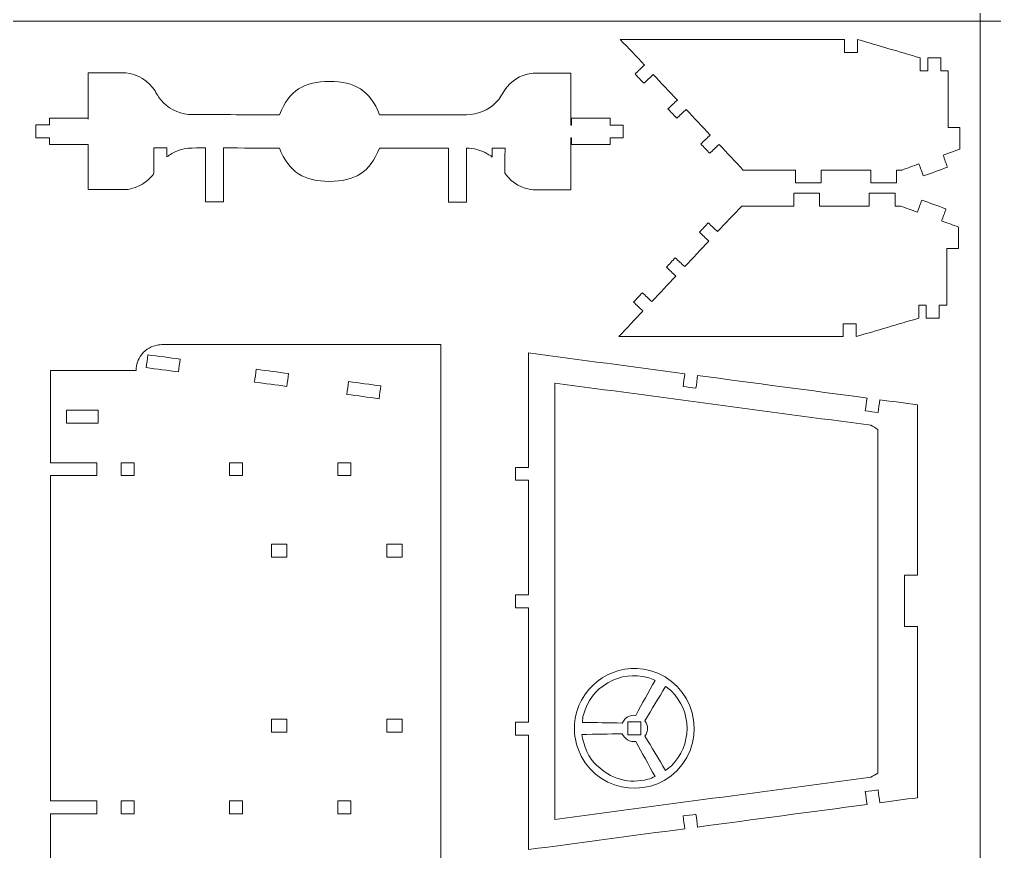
# Model space of a CAD drawing. Header units: centimetres. Extents: x -36.5 to 33.1, y -48.3 to 44.1.
# Drawn here: x -13.31 to 9.44, y -32.92 to -13.5 of the extents above; entities that cross this region are included whole.
import ezdxf

# ---------------------------------------------------------------- set-up
doc = ezdxf.new("R2010")
doc.units = ezdxf.units.CM
doc.header["$MEASUREMENT"] = 0
doc.layers.add('Camada 1', color=7, linetype='Continuous')

msp = doc.modelspace()

# ---------------------------------------------------------------- linework, layer by layer
at = {"layer": 'Camada 1', "color": 2, "lineweight": 20}
for points in [[(-13.6923, -13.5388), (-13.6923, -13.5388), (9.1077, -13.5388), (9.1077, -13.5388), (9.1077, -13.5388), (9.1077, -13.5388), (9.1077, 21.2612), (9.1077, 21.2612), (9.1077, 21.2612), (9.1077, 21.2612), (-13.6923, 21.2612), (-13.6923, 21.2612), (-13.6923, 21.2612), (-13.6923, 21.2612), (-13.6923, -13.5388), (-13.6923, -13.5388), (-13.6923, -13.5388), (-13.6923, -13.5388), (-13.6923, -13.5388), (-13.6923, -13.5388)], [(9.1077, -13.5388), (9.1077, -13.5388), (31.9077, -13.5388), (31.9077, -13.5388), (31.9077, -13.5388), (31.9077, -13.5388), (31.9077, 21.2612), (31.9077, 21.2612), (31.9077, 21.2612), (31.9077, 21.2612), (9.1077, 21.2612), (9.1077, 21.2612), (9.1077, 21.2612), (9.1077, 21.2612), (9.1077, -13.5388), (9.1077, -13.5388), (9.1077, -13.5388), (9.1077, -13.5388), (9.1077, -13.5388), (9.1077, -13.5388)], [(-13.6923, -48.3388), (-13.6923, -48.3388), (9.1077, -48.3388), (9.1077, -48.3388), (9.1077, -48.3388), (9.1077, -48.3388), (9.1077, -13.5388), (9.1077, -13.5388), (9.1077, -13.5388), (9.1077, -13.5388), (-13.6923, -13.5388), (-13.6923, -13.5388), (-13.6923, -13.5388), (-13.6923, -13.5388), (-13.6923, -48.3388), (-13.6923, -48.3388), (-13.6923, -48.3388), (-13.6923, -48.3388), (-13.6923, -48.3388), (-13.6923, -48.3388)], [(9.1077, -48.3388), (9.1077, -48.3388), (31.9077, -48.3388), (31.9077, -48.3388), (31.9077, -48.3388), (31.9077, -48.3388), (31.9077, -13.5388), (31.9077, -13.5388), (31.9077, -13.5388), (31.9077, -13.5388), (9.1077, -13.5388), (9.1077, -13.5388), (9.1077, -13.5388), (9.1077, -13.5388), (9.1077, -48.3388), (9.1077, -48.3388), (9.1077, -48.3388), (9.1077, -48.3388), (9.1077, -48.3388), (9.1077, -48.3388)]]:
    msp.add_open_spline(points, degree=3, knots=[0, 0, 0, 0, 0.16666667, 0.16666667, 0.16666667, 0.16666667, 0.33333333, 0.33333333, 0.33333333, 0.33333333, 0.5, 0.5, 0.5, 0.5, 0.66666667, 0.66666667, 0.66666667, 0.66666667, 1, 1, 1, 1], dxfattribs=at)
at = {"layer": 'Camada 1', "lineweight": 9}
for points, knots in [([(7.15403, -17.01495), (7.19737, -17.01495), (7.24073, -17.01495), (7.28407, -17.01495), (7.28407, -17.01495), (7.41516, -16.96749), (7.54626, -16.92004), (7.67735, -16.87258), (7.67735, -16.87258), (7.71138, -16.96661), (7.74542, -17.06063), (7.77946, -17.15466), (7.77946, -17.15466), (7.96751, -17.08659), (8.15555, -17.01851), (8.3436, -16.95044), (8.3436, -16.95044), (8.30957, -16.85642), (8.27552, -16.76238), (8.24149, -16.66836), (8.24149, -16.66836), (8.37258, -16.62092), (8.50368, -16.57346), (8.63477, -16.52601), (8.63477, -16.52601), (8.63477, -16.35837), (8.63477, -16.19072), (8.63477, -16.02308), (8.63477, -16.02308), (8.54365, -16.02308), (8.45254, -16.02308), (8.36142, -16.02308), (8.36142, -16.02308), (8.36142, -15.58178), (8.36142, -15.14049), (8.36142, -14.69919), (8.36142, -14.69919), (8.30238, -14.69919), (8.24334, -14.69919), (8.1843, -14.69919), (8.1843, -14.69919), (8.1843, -14.5988), (8.1843, -14.49842), (8.1843, -14.39802), (8.1843, -14.39802), (8.08391, -14.39802), (7.98353, -14.39802), (7.88314, -14.39802), (7.88314, -14.39802), (7.88314, -14.49842), (7.88314, -14.5988), (7.88314, -14.69919), (7.88314, -14.69919), (7.8241, -14.69919), (7.76506, -14.69919), (7.70602, -14.69919), (7.70602, -14.69919), (7.70602, -14.59916), (7.70602, -14.49912), (7.70602, -14.39909), (7.70602, -14.39909), (7.21884, -14.25578), (6.73168, -14.11247), (6.2445, -13.96916), (6.2445, -13.96916), (6.2445, -14.06955), (6.2445, -14.16993), (6.2445, -14.27032), (6.2445, -14.27032), (6.14411, -14.27032), (6.04372, -14.27032), (5.94332, -14.27032), (5.94332, -14.27032), (5.94332, -14.16993), (5.94332, -14.06955), (5.94332, -13.96916), (5.94332, -13.96916), (4.19879, -13.96916), (2.45425, -13.96916), (0.7097, -13.96916), (0.7097, -13.96916), (0.89702, -14.16815), (1.08436, -14.36715), (1.27166, -14.56614), (1.27166, -14.56614), (1.19857, -14.63495), (1.12548, -14.70377), (1.05239, -14.77258), (1.05239, -14.77258), (1.1212, -14.84567), (1.19, -14.91878), (1.25881, -14.99187), (1.25881, -14.99187), (1.3319, -14.92306), (1.40501, -14.85424), (1.47811, -14.78543), (1.47811, -14.78543), (1.66543, -14.98443), (1.85275, -15.18341), (2.04007, -15.38241), (2.04007, -15.38241), (1.96698, -15.45122), (1.89389, -15.52002), (1.8208, -15.58883), (1.8208, -15.58883), (1.8896, -15.66194), (1.95841, -15.73503), (2.02722, -15.80813), (2.02722, -15.80813), (2.10032, -15.73932), (2.17342, -15.67052), (2.24652, -15.60171), (2.24652, -15.60171), (2.43384, -15.8007), (2.62116, -15.9997), (2.80848, -16.1987), (2.80848, -16.1987), (2.73538, -16.2675), (2.66228, -16.33631), (2.58918, -16.40512), (2.58918, -16.40512), (2.65799, -16.47821), (2.72681, -16.55132), (2.79562, -16.62441), (2.79562, -16.62441), (2.86872, -16.5556), (2.94181, -16.48678), (3.01492, -16.41797), (3.01492, -16.41797), (3.20224, -16.61697), (3.38956, -16.81595), (3.57688, -17.01495), (3.57688, -17.01495), (3.98242, -17.01495), (4.38794, -17.01495), (4.79348, -17.01495), (4.79348, -17.01495), (4.79348, -17.11534), (4.79348, -17.21572), (4.79348, -17.31611), (4.79348, -17.31611), (4.99427, -17.31611), (5.19504, -17.31611), (5.39582, -17.31611), (5.39582, -17.31611), (5.39582, -17.21572), (5.39582, -17.11534), (5.39582, -17.01495), (5.39582, -17.01495), (5.78111, -17.01495), (6.1664, -17.01495), (6.55169, -17.01495), (6.55169, -17.01495), (6.55169, -17.11534), (6.55169, -17.21572), (6.55169, -17.31611), (6.55169, -17.31611), (6.75247, -17.31611), (6.95324, -17.31611), (7.15403, -17.31611), (7.15403, -17.31611), (7.15403, -17.21572), (7.15403, -17.11534), (7.15403, -17.01495)], [0, 0, 0, 0, 0.02380952, 0.02380952, 0.02380952, 0.02380952, 0.04761905, 0.04761905, 0.04761905, 0.04761905, 0.07142857, 0.07142857, 0.07142857, 0.07142857, 0.0952381, 0.0952381, 0.0952381, 0.0952381, 0.11904762, 0.11904762, 0.11904762, 0.11904762, 0.14285714, 0.14285714, 0.14285714, 0.14285714, 0.16666667, 0.16666667, 0.16666667, 0.16666667, 0.19047619, 0.19047619, 0.19047619, 0.19047619, 0.21428571, 0.21428571, 0.21428571, 0.21428571, 0.23809524, 0.23809524, 0.23809524, 0.23809524, 0.26190476, 0.26190476, 0.26190476, 0.26190476, 0.28571429, 0.28571429, 0.28571429, 0.28571429, 0.30952381, 0.30952381, 0.30952381, 0.30952381, 0.33333333, 0.33333333, 0.33333333, 0.33333333, 0.35714286, 0.35714286, 0.35714286, 0.35714286, 0.38095238, 0.38095238, 0.38095238, 0.38095238, 0.4047619, 0.4047619, 0.4047619, 0.4047619, 0.42857143, 0.42857143, 0.42857143, 0.42857143, 0.45238095, 0.45238095, 0.45238095, 0.45238095, 0.47619048, 0.47619048, 0.47619048, 0.47619048, 0.5, 0.5, 0.5, 0.5, 0.52380952, 0.52380952, 0.52380952, 0.52380952, 0.54761905, 0.54761905, 0.54761905, 0.54761905, 0.57142857, 0.57142857, 0.57142857, 0.57142857, 0.5952381, 0.5952381, 0.5952381, 0.5952381, 0.61904762, 0.61904762, 0.61904762, 0.61904762, 0.64285714, 0.64285714, 0.64285714, 0.64285714, 0.66666667, 0.66666667, 0.66666667, 0.66666667, 0.69047619, 0.69047619, 0.69047619, 0.69047619, 0.71428571, 0.71428571, 0.71428571, 0.71428571, 0.73809524, 0.73809524, 0.73809524, 0.73809524, 0.76190476, 0.76190476, 0.76190476, 0.76190476, 0.78571429, 0.78571429, 0.78571429, 0.78571429, 0.80952381, 0.80952381, 0.80952381, 0.80952381, 0.83333333, 0.83333333, 0.83333333, 0.83333333, 0.85714286, 0.85714286, 0.85714286, 0.85714286, 0.88095238, 0.88095238, 0.88095238, 0.88095238, 0.9047619, 0.9047619, 0.9047619, 0.9047619, 0.92857143, 0.92857143, 0.92857143, 0.92857143, 0.95238095, 0.95238095, 0.95238095, 0.95238095, 1, 1, 1, 1]), ([(7.11892, -17.85694), (7.16226, -17.85694), (7.20562, -17.85694), (7.24896, -17.85694), (7.24896, -17.85694), (7.38005, -17.9044), (7.51115, -17.95185), (7.64224, -17.99931), (7.64224, -17.99931), (7.67627, -17.90528), (7.71031, -17.81126), (7.74434, -17.71722), (7.74434, -17.71722), (7.9324, -17.7853), (8.12044, -17.85338), (8.30849, -17.92145), (8.30849, -17.92145), (8.27446, -18.01547), (8.24041, -18.1095), (8.20638, -18.20352), (8.20638, -18.20352), (8.33747, -18.25097), (8.46857, -18.29843), (8.59966, -18.34588), (8.59966, -18.34588), (8.59966, -18.51352), (8.59966, -18.68117), (8.59966, -18.84881), (8.59966, -18.84881), (8.50854, -18.84881), (8.41742, -18.84881), (8.32631, -18.84881), (8.32631, -18.84881), (8.32631, -19.29011), (8.32631, -19.7314), (8.32631, -20.1727), (8.32631, -20.1727), (8.26727, -20.1727), (8.20823, -20.1727), (8.14919, -20.1727), (8.14919, -20.1727), (8.14919, -20.27309), (8.14919, -20.37347), (8.14919, -20.47386), (8.14919, -20.47386), (8.0488, -20.47386), (7.94842, -20.47386), (7.84802, -20.47386), (7.84802, -20.47386), (7.84802, -20.37347), (7.84802, -20.27309), (7.84802, -20.1727), (7.84802, -20.1727), (7.78898, -20.1727), (7.72994, -20.1727), (7.6709, -20.1727), (7.6709, -20.1727), (7.6709, -20.27273), (7.6709, -20.37276), (7.6709, -20.4728), (7.6709, -20.4728), (7.18373, -20.61611), (6.69656, -20.75942), (6.20939, -20.90273), (6.20939, -20.90273), (6.20939, -20.80234), (6.20939, -20.70196), (6.20939, -20.60157), (6.20939, -20.60157), (6.109, -20.60157), (6.0086, -20.60157), (5.90821, -20.60157), (5.90821, -20.60157), (5.90821, -20.70196), (5.90821, -20.80234), (5.90821, -20.90273), (5.90821, -20.90273), (4.16368, -20.90273), (2.41914, -20.90273), (0.67459, -20.90273), (0.67459, -20.90273), (0.86191, -20.70374), (1.04923, -20.50474), (1.23655, -20.30574), (1.23655, -20.30574), (1.16346, -20.23694), (1.09037, -20.16812), (1.01728, -20.09931), (1.01728, -20.09931), (1.08608, -20.02622), (1.15489, -19.95311), (1.2237, -19.88002), (1.2237, -19.88002), (1.29679, -19.94883), (1.3699, -20.01765), (1.443, -20.08646), (1.443, -20.08646), (1.63032, -19.88746), (1.81764, -19.68848), (2.00496, -19.48948), (2.00496, -19.48948), (1.93187, -19.42067), (1.85878, -19.35186), (1.78568, -19.28306), (1.78568, -19.28306), (1.85449, -19.20995), (1.9233, -19.13686), (1.99211, -19.06376), (1.99211, -19.06376), (2.06521, -19.13256), (2.1383, -19.20137), (2.21141, -19.27018), (2.21141, -19.27018), (2.39873, -19.07118), (2.58605, -18.87219), (2.77337, -18.67319), (2.77337, -18.67319), (2.70026, -18.60438), (2.62717, -18.53558), (2.55407, -18.46677), (2.55407, -18.46677), (2.62288, -18.39368), (2.6917, -18.32057), (2.7605, -18.24748), (2.7605, -18.24748), (2.83361, -18.31629), (2.9067, -18.38511), (2.9798, -18.45392), (2.9798, -18.45392), (3.16712, -18.25492), (3.35444, -18.05594), (3.54176, -17.85694), (3.54176, -17.85694), (3.9473, -17.85694), (4.35283, -17.85694), (4.75837, -17.85694), (4.75837, -17.85694), (4.75837, -17.75655), (4.75837, -17.65617), (4.75837, -17.55578), (4.75837, -17.55578), (4.95916, -17.55578), (5.15993, -17.55578), (5.36071, -17.55578), (5.36071, -17.55578), (5.36071, -17.65617), (5.36071, -17.75655), (5.36071, -17.85694), (5.36071, -17.85694), (5.746, -17.85694), (6.13129, -17.85694), (6.51658, -17.85694), (6.51658, -17.85694), (6.51658, -17.75655), (6.51658, -17.65617), (6.51658, -17.55578), (6.51658, -17.55578), (6.71736, -17.55578), (6.91813, -17.55578), (7.11892, -17.55578), (7.11892, -17.55578), (7.11892, -17.65617), (7.11892, -17.75655), (7.11892, -17.85694)], [0, 0, 0, 0, 0.02380952, 0.02380952, 0.02380952, 0.02380952, 0.04761905, 0.04761905, 0.04761905, 0.04761905, 0.07142857, 0.07142857, 0.07142857, 0.07142857, 0.0952381, 0.0952381, 0.0952381, 0.0952381, 0.11904762, 0.11904762, 0.11904762, 0.11904762, 0.14285714, 0.14285714, 0.14285714, 0.14285714, 0.16666667, 0.16666667, 0.16666667, 0.16666667, 0.19047619, 0.19047619, 0.19047619, 0.19047619, 0.21428571, 0.21428571, 0.21428571, 0.21428571, 0.23809524, 0.23809524, 0.23809524, 0.23809524, 0.26190476, 0.26190476, 0.26190476, 0.26190476, 0.28571429, 0.28571429, 0.28571429, 0.28571429, 0.30952381, 0.30952381, 0.30952381, 0.30952381, 0.33333333, 0.33333333, 0.33333333, 0.33333333, 0.35714286, 0.35714286, 0.35714286, 0.35714286, 0.38095238, 0.38095238, 0.38095238, 0.38095238, 0.4047619, 0.4047619, 0.4047619, 0.4047619, 0.42857143, 0.42857143, 0.42857143, 0.42857143, 0.45238095, 0.45238095, 0.45238095, 0.45238095, 0.47619048, 0.47619048, 0.47619048, 0.47619048, 0.5, 0.5, 0.5, 0.5, 0.52380952, 0.52380952, 0.52380952, 0.52380952, 0.54761905, 0.54761905, 0.54761905, 0.54761905, 0.57142857, 0.57142857, 0.57142857, 0.57142857, 0.5952381, 0.5952381, 0.5952381, 0.5952381, 0.61904762, 0.61904762, 0.61904762, 0.61904762, 0.64285714, 0.64285714, 0.64285714, 0.64285714, 0.66666667, 0.66666667, 0.66666667, 0.66666667, 0.69047619, 0.69047619, 0.69047619, 0.69047619, 0.71428571, 0.71428571, 0.71428571, 0.71428571, 0.73809524, 0.73809524, 0.73809524, 0.73809524, 0.76190476, 0.76190476, 0.76190476, 0.76190476, 0.78571429, 0.78571429, 0.78571429, 0.78571429, 0.80952381, 0.80952381, 0.80952381, 0.80952381, 0.83333333, 0.83333333, 0.83333333, 0.83333333, 0.85714286, 0.85714286, 0.85714286, 0.85714286, 0.88095238, 0.88095238, 0.88095238, 0.88095238, 0.9047619, 0.9047619, 0.9047619, 0.9047619, 0.92857143, 0.92857143, 0.92857143, 0.92857143, 0.95238095, 0.95238095, 0.95238095, 0.95238095, 1, 1, 1, 1]), ([(7.64128, -26.46938), (7.64128, -25.14395), (7.64128, -23.81854), (7.64128, -22.49312), (7.64128, -22.49312), (7.34884, -22.45422), (7.05638, -22.41532), (6.76394, -22.37643), (6.76394, -22.37643), (6.75067, -22.47593), (6.73739, -22.57545), (6.72412, -22.67495), (6.72412, -22.67495), (6.6246, -22.66168), (6.5251, -22.6484), (6.42557, -22.63512), (6.42557, -22.63512), (6.43886, -22.53562), (6.45214, -22.4361), (6.46542, -22.3366), (6.46542, -22.3366), (5.14818, -22.16085), (3.83093, -21.9851), (2.51369, -21.80934), (2.51369, -21.80934), (2.50042, -21.90885), (2.48714, -22.00835), (2.47387, -22.10786), (2.47387, -22.10786), (2.37437, -22.09458), (2.27485, -22.0813), (2.17535, -22.06803), (2.17535, -22.06803), (2.18863, -21.96852), (2.2019, -21.86901), (2.21519, -21.7695), (2.21519, -21.7695), (0.99833, -21.60714), (-0.21852, -21.44478), (-1.43538, -21.28242), (-1.43538, -21.28242), (-1.43538, -22.17309), (-1.43538, -23.06374), (-1.43538, -23.9544), (-1.43538, -23.9544), (-1.53577, -23.9544), (-1.63615, -23.9544), (-1.73654, -23.9544), (-1.73654, -23.9544), (-1.73654, -24.0548), (-1.73654, -24.15519), (-1.73654, -24.25558), (-1.73654, -24.25558), (-1.63615, -24.25558), (-1.53577, -24.25558), (-1.43538, -24.25558), (-1.43538, -24.25558), (-1.43538, -25.14623), (-1.43538, -26.0369), (-1.43538, -26.92755), (-1.43538, -26.92755), (-1.53577, -26.92755), (-1.63615, -26.92755), (-1.73654, -26.92755), (-1.73654, -26.92755), (-1.73654, -27.02794), (-1.73654, -27.12832), (-1.73654, -27.22871), (-1.73654, -27.22871), (-1.63615, -27.22871), (-1.53577, -27.22871), (-1.43538, -27.22871), (-1.43538, -27.22871), (-1.43538, -28.11938), (-1.43538, -29.01004), (-1.43538, -29.90071), (-1.43538, -29.90071), (-1.53577, -29.90071), (-1.63615, -29.90071), (-1.73654, -29.90071), (-1.73654, -29.90071), (-1.73654, -30.0011), (-1.73654, -30.10148), (-1.73654, -30.20187), (-1.73654, -30.20187), (-1.63615, -30.20187), (-1.53577, -30.20187), (-1.43538, -30.20187), (-1.43538, -30.20187), (-1.43538, -31.09252), (-1.43538, -31.98319), (-1.43538, -32.87384), (-1.43538, -32.87384), (-0.21852, -32.71148), (0.99833, -32.54912), (2.21519, -32.38676), (2.21519, -32.38676), (2.2019, -32.28725), (2.18863, -32.18775), (2.17535, -32.08825), (2.17535, -32.08825), (2.27485, -32.07496), (2.37437, -32.06169), (2.47387, -32.04841), (2.47387, -32.04841), (2.48714, -32.14792), (2.50042, -32.24743), (2.51369, -32.34694), (2.51369, -32.34694), (3.83093, -32.17118), (5.14818, -31.99543), (6.46542, -31.81966), (6.46542, -31.81966), (6.45214, -31.72016), (6.43886, -31.62065), (6.42557, -31.52115), (6.42557, -31.52115), (6.5251, -31.50787), (6.6246, -31.49459), (6.72412, -31.48131), (6.72412, -31.48131), (6.73739, -31.58081), (6.75067, -31.68033), (6.76394, -31.77983), (6.76394, -31.77983), (7.05638, -31.74087), (7.34884, -31.70192), (7.64128, -31.66295), (7.64128, -31.66295), (7.64128, -30.33175), (7.64128, -29.00054), (7.64128, -27.66933), (7.64128, -27.66933), (7.54128, -27.66933), (7.44128, -27.66933), (7.34129, -27.66933), (7.34129, -27.66933), (7.34129, -27.26934), (7.34129, -26.86936), (7.34129, -26.46938), (7.34129, -26.46938), (7.44128, -26.46938), (7.54128, -26.46938), (7.64128, -26.46938)], [0, 0, 0, 0, 0.02702703, 0.02702703, 0.02702703, 0.02702703, 0.05405405, 0.05405405, 0.05405405, 0.05405405, 0.08108108, 0.08108108, 0.08108108, 0.08108108, 0.10810811, 0.10810811, 0.10810811, 0.10810811, 0.13513514, 0.13513514, 0.13513514, 0.13513514, 0.16216216, 0.16216216, 0.16216216, 0.16216216, 0.18918919, 0.18918919, 0.18918919, 0.18918919, 0.21621622, 0.21621622, 0.21621622, 0.21621622, 0.24324324, 0.24324324, 0.24324324, 0.24324324, 0.27027027, 0.27027027, 0.27027027, 0.27027027, 0.2972973, 0.2972973, 0.2972973, 0.2972973, 0.32432432, 0.32432432, 0.32432432, 0.32432432, 0.35135135, 0.35135135, 0.35135135, 0.35135135, 0.37837838, 0.37837838, 0.37837838, 0.37837838, 0.40540541, 0.40540541, 0.40540541, 0.40540541, 0.43243243, 0.43243243, 0.43243243, 0.43243243, 0.45945946, 0.45945946, 0.45945946, 0.45945946, 0.48648649, 0.48648649, 0.48648649, 0.48648649, 0.51351351, 0.51351351, 0.51351351, 0.51351351, 0.54054054, 0.54054054, 0.54054054, 0.54054054, 0.56756757, 0.56756757, 0.56756757, 0.56756757, 0.59459459, 0.59459459, 0.59459459, 0.59459459, 0.62162162, 0.62162162, 0.62162162, 0.62162162, 0.64864865, 0.64864865, 0.64864865, 0.64864865, 0.67567568, 0.67567568, 0.67567568, 0.67567568, 0.7027027, 0.7027027, 0.7027027, 0.7027027, 0.72972973, 0.72972973, 0.72972973, 0.72972973, 0.75675676, 0.75675676, 0.75675676, 0.75675676, 0.78378378, 0.78378378, 0.78378378, 0.78378378, 0.81081081, 0.81081081, 0.81081081, 0.81081081, 0.83783784, 0.83783784, 0.83783784, 0.83783784, 0.86486486, 0.86486486, 0.86486486, 0.86486486, 0.89189189, 0.89189189, 0.89189189, 0.89189189, 0.91891892, 0.91891892, 0.91891892, 0.91891892, 0.94594595, 0.94594595, 0.94594595, 0.94594595, 1, 1, 1, 1]), ([(6.71909, -31.08833), (6.71909, -28.41487), (6.71909, -25.74138), (6.71909, -23.06792), (6.71909, -23.06792), (6.66503, -23.03573), (6.61098, -23.00354), (6.55692, -22.97135), (6.55692, -22.97135), (4.09852, -22.64333), (1.6401, -22.31532), (-0.8183, -21.9873), (-0.8183, -21.9873), (-0.8183, -25.38119), (-0.8183, -28.77508), (-0.8183, -32.16897), (-0.8183, -32.16897), (1.6401, -31.84096), (4.09852, -31.51294), (6.55692, -31.18493), (6.55692, -31.18493), (6.61098, -31.15274), (6.66503, -31.12053), (6.71909, -31.08833)], [0, 0, 0, 0, 0.14285714, 0.14285714, 0.14285714, 0.14285714, 0.28571429, 0.28571429, 0.28571429, 0.28571429, 0.42857143, 0.42857143, 0.42857143, 0.42857143, 0.57142857, 0.57142857, 0.57142857, 0.57142857, 0.71428571, 0.71428571, 0.71428571, 0.71428571, 1, 1, 1, 1]), ([(-0.35627, -29.92233), (-0.36576, -30.14137), (-0.35374, -30.31336), (-0.27679, -30.52417), (-0.27679, -30.52417), (0.0728, -31.48197), (1.30466, -31.75507), (2.02588, -31.03319), (2.02588, -31.03319), (2.78635, -30.27202), (2.4303, -28.97159), (1.39943, -28.69468), (1.39943, -28.69468), (0.61016, -28.48267), (-0.19819, -28.99793), (-0.34027, -29.80123), (-0.34027, -29.80123), (-0.3456, -29.84159), (-0.35094, -29.88196), (-0.35627, -29.92233)], [0, 0, 0, 0, 0.16666667, 0.16666667, 0.16666667, 0.16666667, 0.33333333, 0.33333333, 0.33333333, 0.33333333, 0.5, 0.5, 0.5, 0.5, 0.66666667, 0.66666667, 0.66666667, 0.66666667, 1, 1, 1, 1]), ([(1.06807, -29.74049), (1.21855, -29.46884), (1.36903, -29.19719), (1.5195, -28.92554), (1.5195, -28.92554), (1.46434, -28.90269), (1.41222, -28.87027), (1.35401, -28.85698), (1.35401, -28.85698), (1.02241, -28.7813), (0.71995, -28.80695), (0.42046, -28.97987), (0.42046, -28.97987), (0.12103, -29.15275), (-0.05252, -29.40191), (-0.15276, -29.7269), (-0.15276, -29.7269), (-0.17035, -29.78393), (-0.16834, -29.84527), (-0.17612, -29.90445), (-0.17612, -29.90445), (0.13457, -29.90965), (0.44526, -29.91485), (0.75596, -29.92006), (0.75596, -29.92006), (0.82104, -29.78326), (0.93348, -29.73005), (1.06807, -29.74049)], [0, 0, 0, 0, 0.125, 0.125, 0.125, 0.125, 0.25, 0.25, 0.25, 0.25, 0.375, 0.375, 0.375, 0.375, 0.5, 0.5, 0.5, 0.5, 0.625, 0.625, 0.625, 0.625, 0.75, 0.75, 0.75, 0.75, 1, 1, 1, 1]), ([(1.76348, -29.06641), (1.60393, -29.33291), (1.44439, -29.59942), (1.28484, -29.86593), (1.28484, -29.86593), (1.36848, -29.99101), (1.36847, -30.09963), (1.28484, -30.22469), (1.28484, -30.22469), (1.44439, -30.4912), (1.60393, -30.7577), (1.76348, -31.02421), (1.76348, -31.02421), (1.81082, -30.98788), (1.86492, -30.95896), (1.9055, -30.91522), (1.9055, -30.91522), (2.13684, -30.66587), (2.26584, -30.39115), (2.26584, -30.04531), (2.26584, -30.04531), (2.26584, -29.69954), (2.1368, -29.4247), (1.9055, -29.17539), (1.9055, -29.17539), (1.86492, -29.13165), (1.81082, -29.10273), (1.76348, -29.06641)], [0, 0, 0, 0, 0.125, 0.125, 0.125, 0.125, 0.25, 0.25, 0.25, 0.25, 0.375, 0.375, 0.375, 0.375, 0.5, 0.5, 0.5, 0.5, 0.625, 0.625, 0.625, 0.625, 0.75, 0.75, 0.75, 0.75, 1, 1, 1, 1]), ([(0.88615, -29.89472), (0.88615, -29.99511), (0.88615, -30.0955), (0.88615, -30.19589), (0.88615, -30.19589), (0.98654, -30.19589), (1.08692, -30.19589), (1.18732, -30.19589), (1.18732, -30.19589), (1.18732, -30.0955), (1.18732, -29.99511), (1.18732, -29.89472), (1.18732, -29.89472), (1.08692, -29.89472), (0.98654, -29.89472), (0.88615, -29.89472)], [0, 0, 0, 0, 0.2, 0.2, 0.2, 0.2, 0.4, 0.4, 0.4, 0.4, 0.6, 0.6, 0.6, 0.6, 1, 1, 1, 1]), ([(-0.18556, -30.18633), (-0.15397, -30.44167), (-0.02957, -30.74791), (0.16148, -30.91202), (0.16148, -30.91202), (0.3475, -31.07181), (0.46939, -31.16728), (0.71716, -31.23365), (0.71716, -31.23365), (0.94145, -31.29374), (1.12969, -31.28485), (1.35401, -31.23365), (1.35401, -31.23365), (1.41222, -31.22037), (1.46434, -31.18795), (1.51951, -31.16509), (1.51951, -31.16509), (1.3692, -30.89375), (1.2189, -30.62242), (1.0686, -30.3511), (1.0686, -30.3511), (0.93212, -30.36887), (0.80966, -30.28927), (0.75476, -30.17057), (0.75476, -30.17057), (0.44132, -30.17582), (0.12788, -30.18107), (-0.18556, -30.18633)], [0, 0, 0, 0, 0.125, 0.125, 0.125, 0.125, 0.25, 0.25, 0.25, 0.25, 0.375, 0.375, 0.375, 0.375, 0.5, 0.5, 0.5, 0.5, 0.625, 0.625, 0.625, 0.625, 0.75, 0.75, 0.75, 0.75, 1, 1, 1, 1])]:
    msp.add_open_spline(points, degree=3, knots=knots, dxfattribs=at)
at = {"layer": 'Camada 1', "color": 250, "lineweight": 20}
msp.add_open_spline([(-11.70682, -15.80405), (-11.70682, -15.80405), (-12.61067, -15.80405), (-12.61067, -15.80405), (-12.61067, -15.80405), (-12.61067, -15.80405), (-12.61067, -15.95973), (-12.61067, -15.95973), (-12.61067, -15.95973), (-12.61067, -15.95973), (-12.92558, -15.95956), (-12.92558, -15.95956), (-12.92558, -15.95956), (-12.92562, -16.05995), (-12.92564, -16.16033), (-12.92568, -16.26074), (-12.92568, -16.26074), (-12.92568, -16.26074), (-12.61067, -16.2609), (-12.61067, -16.2609), (-12.61067, -16.2609), (-12.61067, -16.2609), (-12.61067, -16.41624), (-12.61067, -16.41624), (-12.61067, -16.41624), (-12.61067, -16.41624), (-11.70714, -16.41624), (-11.70714, -16.41624), (-11.70714, -16.41624), (-11.70714, -16.41624), (-11.70769, -17.47214), (-11.70769, -17.47214), (-11.70769, -17.47214), (-11.41364, -17.47218), (-11.11958, -17.47223), (-10.82554, -17.47227), (-10.82554, -17.47227), (-10.68526, -17.46322), (-10.52188, -17.402), (-10.40526, -17.32266), (-10.40526, -17.32266), (-10.34399, -17.28098), (-10.18759, -17.13941), (-10.17302, -17.08596), (-10.17302, -17.08596), (-10.17292, -16.89081), (-10.17282, -16.69564), (-10.17271, -16.50048), (-10.17271, -16.50048), (-10.07232, -16.50053), (-9.97194, -16.50059), (-9.87155, -16.50064), (-9.87155, -16.50064), (-9.87158, -16.57052), (-9.87162, -16.64039), (-9.87166, -16.71027), (-9.87166, -16.71027), (-9.8331, -16.68383), (-9.79454, -16.6574), (-9.75599, -16.63096), (-9.75599, -16.63096), (-9.49192, -16.47863), (-9.26222, -16.50096), (-8.96995, -16.50111), (-8.96995, -16.50111), (-8.97018, -16.92041), (-8.9704, -17.33972), (-8.97062, -17.759), (-8.97062, -17.759), (-8.83063, -17.75908), (-8.69064, -17.75915), (-8.55065, -17.75921), (-8.55065, -17.75921), (-8.55042, -17.33993), (-8.5502, -16.92063), (-8.54998, -16.50132), (-8.54998, -16.50132), (-8.11445, -16.50156), (-7.67893, -16.5018), (-7.2434, -16.50202), (-7.2434, -16.50202), (-7.02523, -17.07284), (-6.66286, -17.28006), (-6.07724, -17.28038), (-6.07724, -17.28038), (-5.49178, -17.28069), (-5.12891, -17.07382), (-4.91027, -16.50326), (-4.91027, -16.50326), (-4.37396, -16.50356), (-3.83765, -16.50382), (-3.30134, -16.50412), (-3.30134, -16.50412), (-3.30156, -16.92341), (-3.30179, -17.34272), (-3.302, -17.76201), (-3.302, -17.76201), (-3.16201, -17.76208), (-3.02202, -17.76216), (-2.88203, -17.76224), (-2.88203, -17.76224), (-2.8818, -17.34294), (-2.88158, -16.92363), (-2.88136, -16.50435), (-2.88136, -16.50435), (-2.79298, -16.51018), (-2.71838, -16.51383), (-2.62982, -16.53761), (-2.62982, -16.53761), (-2.52674, -16.56528), (-2.36014, -16.64358), (-2.28223, -16.71224), (-2.28223, -16.71224), (-2.2822, -16.64304), (-2.28215, -16.57385), (-2.28211, -16.50466), (-2.28211, -16.50466), (-2.18172, -16.50471), (-2.08134, -16.50477), (-1.98095, -16.50482), (-1.98095, -16.50482), (-1.98106, -16.69997), (-1.98115, -16.89515), (-1.98126, -17.09031), (-1.98126, -17.09031), (-1.97483, -17.09993), (-1.9684, -17.10954), (-1.96196, -17.11918), (-1.96196, -17.11918), (-1.81664, -17.31778), (-1.57108, -17.46129), (-1.32682, -17.47732), (-1.32682, -17.47732), (-1.03276, -17.47754), (-0.7387, -17.47774), (-0.44464, -17.47796), (-0.44464, -17.47796), (-0.44464, -17.07437), (-0.44465, -16.67078), (-0.44465, -16.26719), (-0.44465, -16.26719), (-0.44465, -16.26719), (-0.43094, -16.2672), (-0.43094, -16.2672), (-0.43094, -16.2672), (-0.43094, -16.2672), (-0.43094, -16.41624), (-0.43094, -16.41624), (-0.43094, -16.41624), (-0.43094, -16.41624), (0.47291, -16.41624), (0.47291, -16.41624), (0.47291, -16.41624), (0.47291, -16.41624), (0.47291, -16.26779), (0.47291, -16.26779), (0.47291, -16.26779), (0.47291, -16.26779), (0.77398, -16.268), (0.77398, -16.268), (0.77398, -16.268), (0.77402, -16.1676), (0.77408, -16.06722), (0.77413, -15.96683), (0.77413, -15.96683), (0.77413, -15.96683), (0.47291, -15.96662), (0.47291, -15.96662), (0.47291, -15.96662), (0.47291, -15.96662), (0.47291, -15.80405), (0.47291, -15.80405), (0.47291, -15.80405), (0.47291, -15.80405), (-0.43094, -15.80405), (-0.43094, -15.80405), (-0.43094, -15.80405), (-0.43094, -15.80405), (-0.43094, -15.96603), (-0.43094, -15.96603), (-0.43094, -15.96603), (-0.43094, -15.96603), (-0.44471, -15.96602), (-0.44471, -15.96602), (-0.44471, -15.96602), (-0.44473, -15.56243), (-0.44477, -15.15884), (-0.44479, -14.75525), (-0.44479, -14.75525), (-0.73842, -14.75526), (-1.03206, -14.75526), (-1.32569, -14.75529), (-1.32569, -14.75529), (-1.43999, -14.76269), (-1.58182, -14.80893), (-1.6821, -14.86532), (-1.6821, -14.86532), (-1.99615, -15.04197), (-1.9984, -15.2486), (-2.1924, -15.44229), (-2.1924, -15.44229), (-2.37984, -15.62943), (-2.61832, -15.71818), (-2.88014, -15.72663), (-2.88014, -15.72663), (-3.55618, -15.72627), (-4.23222, -15.72591), (-4.90825, -15.72554), (-4.90825, -15.72554), (-5.12635, -15.15482), (-5.48888, -14.94752), (-6.07442, -14.94722), (-6.07442, -14.94722), (-6.66002, -14.94692), (-7.02268, -15.1538), (-7.2414, -15.7243), (-7.2414, -15.7243), (-7.91744, -15.72395), (-8.59349, -15.7236), (-9.26953, -15.72324), (-9.26953, -15.72324), (-9.53125, -15.71452), (-9.76954, -15.62547), (-9.95662, -15.4381), (-9.95662, -15.4381), (-10.05162, -15.34294), (-10.08463, -15.27376), (-10.1472, -15.17087), (-10.1472, -15.17087), (-10.28902, -14.93765), (-10.5537, -14.768), (-10.8241, -14.75026), (-10.8241, -14.75026), (-11.11814, -14.75), (-11.4122, -14.74972), (-11.70625, -14.74946), (-11.70625, -14.74946), (-11.70625, -14.74946), (-11.70682, -15.82779), (-11.70682, -15.82779), (-11.70682, -15.82779), (-11.70682, -15.82779), (-11.70682, -15.80405), (-11.70682, -15.80405)], degree=3, knots=[0, 0, 0, 0, 0.01612903, 0.01612903, 0.01612903, 0.01612903, 0.03225806, 0.03225806, 0.03225806, 0.03225806, 0.0483871, 0.0483871, 0.0483871, 0.0483871, 0.06451613, 0.06451613, 0.06451613, 0.06451613, 0.08064516, 0.08064516, 0.08064516, 0.08064516, 0.09677419, 0.09677419, 0.09677419, 0.09677419, 0.11290323, 0.11290323, 0.11290323, 0.11290323, 0.12903226, 0.12903226, 0.12903226, 0.12903226, 0.14516129, 0.14516129, 0.14516129, 0.14516129, 0.16129032, 0.16129032, 0.16129032, 0.16129032, 0.17741935, 0.17741935, 0.17741935, 0.17741935, 0.19354839, 0.19354839, 0.19354839, 0.19354839, 0.20967742, 0.20967742, 0.20967742, 0.20967742, 0.22580645, 0.22580645, 0.22580645, 0.22580645, 0.24193548, 0.24193548, 0.24193548, 0.24193548, 0.25806452, 0.25806452, 0.25806452, 0.25806452, 0.27419355, 0.27419355, 0.27419355, 0.27419355, 0.29032258, 0.29032258, 0.29032258, 0.29032258, 0.30645161, 0.30645161, 0.30645161, 0.30645161, 0.32258065, 0.32258065, 0.32258065, 0.32258065, 0.33870968, 0.33870968, 0.33870968, 0.33870968, 0.35483871, 0.35483871, 0.35483871, 0.35483871, 0.37096774, 0.37096774, 0.37096774, 0.37096774, 0.38709677, 0.38709677, 0.38709677, 0.38709677, 0.40322581, 0.40322581, 0.40322581, 0.40322581, 0.41935484, 0.41935484, 0.41935484, 0.41935484, 0.43548387, 0.43548387, 0.43548387, 0.43548387, 0.4516129, 0.4516129, 0.4516129, 0.4516129, 0.46774194, 0.46774194, 0.46774194, 0.46774194, 0.48387097, 0.48387097, 0.48387097, 0.48387097, 0.5, 0.5, 0.5, 0.5, 0.51612903, 0.51612903, 0.51612903, 0.51612903, 0.53225806, 0.53225806, 0.53225806, 0.53225806, 0.5483871, 0.5483871, 0.5483871, 0.5483871, 0.56451613, 0.56451613, 0.56451613, 0.56451613, 0.58064516, 0.58064516, 0.58064516, 0.58064516, 0.59677419, 0.59677419, 0.59677419, 0.59677419, 0.61290323, 0.61290323, 0.61290323, 0.61290323, 0.62903226, 0.62903226, 0.62903226, 0.62903226, 0.64516129, 0.64516129, 0.64516129, 0.64516129, 0.66129032, 0.66129032, 0.66129032, 0.66129032, 0.67741935, 0.67741935, 0.67741935, 0.67741935, 0.69354839, 0.69354839, 0.69354839, 0.69354839, 0.70967742, 0.70967742, 0.70967742, 0.70967742, 0.72580645, 0.72580645, 0.72580645, 0.72580645, 0.74193548, 0.74193548, 0.74193548, 0.74193548, 0.75806452, 0.75806452, 0.75806452, 0.75806452, 0.77419355, 0.77419355, 0.77419355, 0.77419355, 0.79032258, 0.79032258, 0.79032258, 0.79032258, 0.80645161, 0.80645161, 0.80645161, 0.80645161, 0.82258065, 0.82258065, 0.82258065, 0.82258065, 0.83870968, 0.83870968, 0.83870968, 0.83870968, 0.85483871, 0.85483871, 0.85483871, 0.85483871, 0.87096774, 0.87096774, 0.87096774, 0.87096774, 0.88709677, 0.88709677, 0.88709677, 0.88709677, 0.90322581, 0.90322581, 0.90322581, 0.90322581, 0.91935484, 0.91935484, 0.91935484, 0.91935484, 0.93548387, 0.93548387, 0.93548387, 0.93548387, 0.9516129, 0.9516129, 0.9516129, 0.9516129, 0.96774194, 0.96774194, 0.96774194, 0.96774194, 1, 1, 1, 1], dxfattribs=at)
at = {"layer": 'Camada 1', "color": 250, "lineweight": 9}
for points, knots in [([(-10.06608, -21.09546), (-10.03998, -21.09375), (-10.01387, -21.09204), (-9.98777, -21.09033), (-9.98777, -21.09033), (-7.81834, -21.09033), (-5.64889, -21.09033), (-3.47946, -21.09033), (-3.47946, -21.09033), (-3.47946, -25.65744), (-3.47946, -30.22456), (-3.47946, -34.79168), (-3.47946, -34.79168), (-5.64889, -34.79168), (-7.81834, -34.79168), (-9.98777, -34.79168), (-9.98777, -34.79168), (-10.29856, -34.78153), (-10.54343, -34.56765), (-10.5826, -34.27003), (-10.5826, -34.27003), (-10.58431, -34.24393), (-10.58602, -34.21781), (-10.58773, -34.19171), (-10.58773, -34.19171), (-11.25317, -34.19171), (-11.9186, -34.19171), (-12.58404, -34.19171), (-12.58404, -34.19171), (-12.58404, -33.47305), (-12.58404, -32.75439), (-12.58404, -32.03572), (-12.58404, -32.03572), (-12.22406, -32.03572), (-11.86408, -32.03572), (-11.5041, -32.03572), (-11.5041, -32.03572), (-11.5041, -31.93573), (-11.5041, -31.83573), (-11.5041, -31.73573), (-11.5041, -31.73573), (-11.86408, -31.73573), (-12.22406, -31.73573), (-12.58404, -31.73573), (-12.58404, -31.73573), (-12.58404, -29.20553), (-12.58404, -26.67532), (-12.58404, -24.14512), (-12.58404, -24.14512), (-12.22406, -24.14512), (-11.86408, -24.14512), (-11.5041, -24.14512), (-11.5041, -24.14512), (-11.5041, -24.04512), (-11.5041, -23.94513), (-11.5041, -23.84513), (-11.5041, -23.84513), (-11.86408, -23.84513), (-12.22406, -23.84513), (-12.58404, -23.84513), (-12.58404, -23.84513), (-12.58404, -23.12686), (-12.58404, -22.40858), (-12.58404, -21.6903), (-12.58404, -21.6903), (-11.9186, -21.6903), (-11.25317, -21.6903), (-10.58773, -21.6903), (-10.58773, -21.6903), (-10.57862, -21.55138), (-10.55251, -21.44073), (-10.46375, -21.32506), (-10.46375, -21.32506), (-10.35583, -21.18443), (-10.22759, -21.12756), (-10.06608, -21.09546)], [0, 0, 0, 0, 0.05, 0.05, 0.05, 0.05, 0.1, 0.1, 0.1, 0.1, 0.15, 0.15, 0.15, 0.15, 0.2, 0.2, 0.2, 0.2, 0.25, 0.25, 0.25, 0.25, 0.3, 0.3, 0.3, 0.3, 0.35, 0.35, 0.35, 0.35, 0.4, 0.4, 0.4, 0.4, 0.45, 0.45, 0.45, 0.45, 0.5, 0.5, 0.5, 0.5, 0.55, 0.55, 0.55, 0.55, 0.6, 0.6, 0.6, 0.6, 0.65, 0.65, 0.65, 0.65, 0.7, 0.7, 0.7, 0.7, 0.75, 0.75, 0.75, 0.75, 0.8, 0.8, 0.8, 0.8, 0.85, 0.85, 0.85, 0.85, 0.9, 0.9, 0.9, 0.9, 1, 1, 1, 1]), ([(-9.56059, -21.42792), (-9.81145, -21.39446), (-10.06231, -21.36098), (-10.31317, -21.32751), (-10.31317, -21.32751), (-10.32644, -21.42701), (-10.33973, -21.52653), (-10.353, -21.62603), (-10.353, -21.62603), (-10.10214, -21.6595), (-9.85129, -21.69298), (-9.60043, -21.72645), (-9.60043, -21.72645), (-9.58715, -21.62694), (-9.57388, -21.52743), (-9.56059, -21.42792)], [0, 0, 0, 0, 0.2, 0.2, 0.2, 0.2, 0.4, 0.4, 0.4, 0.4, 0.6, 0.6, 0.6, 0.6, 1, 1, 1, 1]), ([(-7.03184, -21.76533), (-7.2827, -21.73186), (-7.53355, -21.69838), (-7.78441, -21.66491), (-7.78441, -21.66491), (-7.79768, -21.76442), (-7.81097, -21.86393), (-7.82424, -21.96344), (-7.82424, -21.96344), (-7.57338, -21.9969), (-7.32253, -22.03037), (-7.07167, -22.06384), (-7.07167, -22.06384), (-7.0584, -21.96434), (-7.04512, -21.86483), (-7.03184, -21.76533)], [0, 0, 0, 0, 0.2, 0.2, 0.2, 0.2, 0.4, 0.4, 0.4, 0.4, 0.6, 0.6, 0.6, 0.6, 1, 1, 1, 1]), ([(-4.9192, -22.35104), (-4.90591, -22.25153), (-4.89264, -22.15203), (-4.87936, -22.05252), (-4.87936, -22.05252), (-5.13022, -22.01906), (-5.38108, -21.98559), (-5.63194, -21.95212), (-5.63194, -21.95212), (-5.64521, -22.05162), (-5.65849, -22.15112), (-5.67176, -22.25062), (-5.67176, -22.25062), (-5.4209, -22.28409), (-5.17006, -22.31757), (-4.9192, -22.35104)], [0, 0, 0, 0, 0.2, 0.2, 0.2, 0.2, 0.4, 0.4, 0.4, 0.4, 0.6, 0.6, 0.6, 0.6, 1, 1, 1, 1]), ([(-12.21378, -22.92032), (-11.96695, -22.92032), (-11.72011, -22.92032), (-11.47328, -22.92032), (-11.47328, -22.92032), (-11.47328, -22.81992), (-11.47328, -22.71953), (-11.47328, -22.61914), (-11.47328, -22.61914), (-11.72011, -22.61914), (-11.96695, -22.61914), (-12.21378, -22.61914), (-12.21378, -22.61914), (-12.21378, -22.71953), (-12.21378, -22.81992), (-12.21378, -22.92032)], [0, 0, 0, 0, 0.2, 0.2, 0.2, 0.2, 0.4, 0.4, 0.4, 0.4, 0.6, 0.6, 0.6, 0.6, 1, 1, 1, 1]), ([(-10.63291, -23.84513), (-10.7333, -23.84513), (-10.83368, -23.84513), (-10.93408, -23.84513), (-10.93408, -23.84513), (-10.93408, -23.94552), (-10.93408, -24.0459), (-10.93408, -24.1463), (-10.93408, -24.1463), (-10.83368, -24.1463), (-10.7333, -24.1463), (-10.63291, -24.1463), (-10.63291, -24.1463), (-10.63291, -24.0459), (-10.63291, -23.94552), (-10.63291, -23.84513)], [0, 0, 0, 0, 0.2, 0.2, 0.2, 0.2, 0.4, 0.4, 0.4, 0.4, 0.6, 0.6, 0.6, 0.6, 1, 1, 1, 1]), ([(-8.10474, -24.1463), (-8.10474, -24.0459), (-8.10474, -23.94552), (-8.10474, -23.84513), (-8.10474, -23.84513), (-8.20513, -23.84513), (-8.30551, -23.84513), (-8.4059, -23.84513), (-8.4059, -23.84513), (-8.4059, -23.94552), (-8.4059, -24.0459), (-8.4059, -24.1463), (-8.4059, -24.1463), (-8.30551, -24.1463), (-8.20513, -24.1463), (-8.10474, -24.1463)], [0, 0, 0, 0, 0.2, 0.2, 0.2, 0.2, 0.4, 0.4, 0.4, 0.4, 0.6, 0.6, 0.6, 0.6, 1, 1, 1, 1]), ([(-5.57657, -24.1463), (-5.57657, -24.0459), (-5.57657, -23.94552), (-5.57657, -23.84513), (-5.57657, -23.84513), (-5.67696, -23.84513), (-5.77735, -23.84513), (-5.87774, -23.84513), (-5.87774, -23.84513), (-5.87774, -23.94552), (-5.87774, -24.0459), (-5.87774, -24.1463), (-5.87774, -24.1463), (-5.77735, -24.1463), (-5.67696, -24.1463), (-5.57657, -24.1463)], [0, 0, 0, 0, 0.2, 0.2, 0.2, 0.2, 0.4, 0.4, 0.4, 0.4, 0.6, 0.6, 0.6, 0.6, 1, 1, 1, 1]), ([(-7.07216, -26.04791), (-7.07216, -25.94792), (-7.07216, -25.84792), (-7.07216, -25.74792), (-7.07216, -25.74792), (-7.19216, -25.74792), (-7.31215, -25.74792), (-7.43215, -25.74792), (-7.43215, -25.74792), (-7.43215, -25.84792), (-7.43215, -25.94792), (-7.43215, -26.04791), (-7.43215, -26.04791), (-7.31215, -26.04791), (-7.19216, -26.04791), (-7.07216, -26.04791)], [0, 0, 0, 0, 0.2, 0.2, 0.2, 0.2, 0.4, 0.4, 0.4, 0.4, 0.6, 0.6, 0.6, 0.6, 1, 1, 1, 1]), ([(-4.37675, -26.04791), (-4.37675, -25.94792), (-4.37675, -25.84792), (-4.37675, -25.74792), (-4.37675, -25.74792), (-4.49674, -25.74792), (-4.61674, -25.74792), (-4.73672, -25.74792), (-4.73672, -25.74792), (-4.73672, -25.84792), (-4.73672, -25.94792), (-4.73672, -26.04791), (-4.73672, -26.04791), (-4.61674, -26.04791), (-4.49674, -26.04791), (-4.37675, -26.04791)], [0, 0, 0, 0, 0.2, 0.2, 0.2, 0.2, 0.4, 0.4, 0.4, 0.4, 0.6, 0.6, 0.6, 0.6, 1, 1, 1, 1]), ([(-7.07216, -30.13292), (-7.07216, -30.03292), (-7.07216, -29.93293), (-7.07216, -29.83293), (-7.07216, -29.83293), (-7.19216, -29.83293), (-7.31215, -29.83293), (-7.43215, -29.83293), (-7.43215, -29.83293), (-7.43215, -29.93293), (-7.43215, -30.03292), (-7.43215, -30.13292), (-7.43215, -30.13292), (-7.31215, -30.13292), (-7.19216, -30.13292), (-7.07216, -30.13292)], [0, 0, 0, 0, 0.2, 0.2, 0.2, 0.2, 0.4, 0.4, 0.4, 0.4, 0.6, 0.6, 0.6, 0.6, 1, 1, 1, 1]), ([(-4.37675, -30.13292), (-4.37675, -30.03292), (-4.37675, -29.93293), (-4.37675, -29.83293), (-4.37675, -29.83293), (-4.49674, -29.83293), (-4.61674, -29.83293), (-4.73672, -29.83293), (-4.73672, -29.83293), (-4.73672, -29.93293), (-4.73672, -30.03292), (-4.73672, -30.13292), (-4.73672, -30.13292), (-4.61674, -30.13292), (-4.49674, -30.13292), (-4.37675, -30.13292)], [0, 0, 0, 0, 0.2, 0.2, 0.2, 0.2, 0.4, 0.4, 0.4, 0.4, 0.6, 0.6, 0.6, 0.6, 1, 1, 1, 1]), ([(-10.63291, -32.0369), (-10.63291, -31.93651), (-10.63291, -31.83613), (-10.63291, -31.73573), (-10.63291, -31.73573), (-10.7333, -31.73573), (-10.83368, -31.73573), (-10.93408, -31.73573), (-10.93408, -31.73573), (-10.93408, -31.83613), (-10.93408, -31.93651), (-10.93408, -32.0369), (-10.93408, -32.0369), (-10.83368, -32.0369), (-10.7333, -32.0369), (-10.63291, -32.0369)], [0, 0, 0, 0, 0.2, 0.2, 0.2, 0.2, 0.4, 0.4, 0.4, 0.4, 0.6, 0.6, 0.6, 0.6, 1, 1, 1, 1]), ([(-8.10474, -32.0369), (-8.10474, -31.93651), (-8.10474, -31.83613), (-8.10474, -31.73573), (-8.10474, -31.73573), (-8.20513, -31.73573), (-8.30551, -31.73573), (-8.4059, -31.73573), (-8.4059, -31.73573), (-8.4059, -31.83613), (-8.4059, -31.93651), (-8.4059, -32.0369), (-8.4059, -32.0369), (-8.30551, -32.0369), (-8.20513, -32.0369), (-8.10474, -32.0369)], [0, 0, 0, 0, 0.2, 0.2, 0.2, 0.2, 0.4, 0.4, 0.4, 0.4, 0.6, 0.6, 0.6, 0.6, 1, 1, 1, 1]), ([(-5.57657, -32.0369), (-5.57657, -31.93651), (-5.57657, -31.83613), (-5.57657, -31.73573), (-5.57657, -31.73573), (-5.67696, -31.73573), (-5.77735, -31.73573), (-5.87774, -31.73573), (-5.87774, -31.73573), (-5.87774, -31.83613), (-5.87774, -31.93651), (-5.87774, -32.0369), (-5.87774, -32.0369), (-5.77735, -32.0369), (-5.67696, -32.0369), (-5.57657, -32.0369)], [0, 0, 0, 0, 0.2, 0.2, 0.2, 0.2, 0.4, 0.4, 0.4, 0.4, 0.6, 0.6, 0.6, 0.6, 1, 1, 1, 1])]:
    msp.add_open_spline(points, degree=3, knots=knots, dxfattribs=at)

doc.saveas('drawing.dxf')
